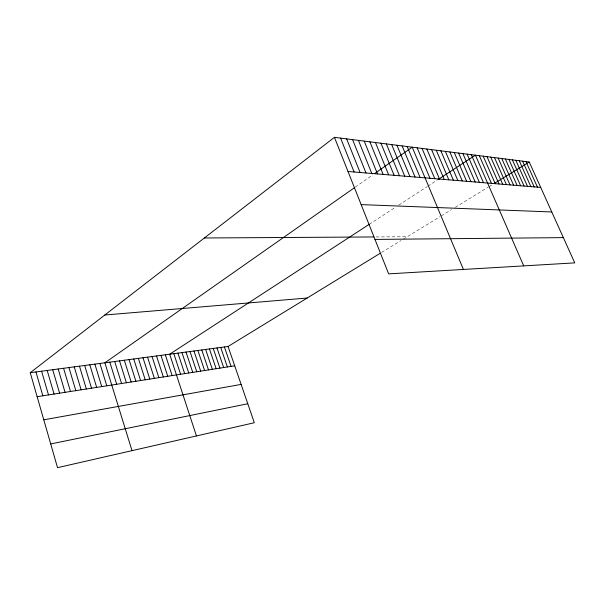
<?xml version="1.0" encoding="UTF-8"?>
<svg xmlns="http://www.w3.org/2000/svg" width="605" height="605" viewBox="0 0 605 605"><rect width="100%" height="100%" fill="white"/><g stroke="black" fill="none" stroke-linecap="round" stroke-linejoin="round"><path stroke-width="0.45" stroke-dasharray="3.02 2.27" d="M355.286 187.134L372.771 174.868M369.231 224.319L395.005 207.545M398.808 205.065L427.183 186.597M427.886 186.143L437.188 180.086M381.566 252.466L401.055 240.525M403.353 239.119L439.918 216.726M441.348 215.841L451.549 209.595M455.255 207.334L488.174 187.172M488.961 186.688L492.145 184.737M376.106 236.941L407.21 236.752"/><path stroke-width="0.91" d="M380.091 253.366L228.062 346.476L254.319 422.729L57.528 467.665L30.25 372.703L334.444 137.335L529.239 162.011L574.75 262.873L388.652 273.868L334.444 137.335M354.575 187.633L104.892 362.803L132.011 450.657M374.994 173.31L412.224 147.189L463.415 269.452M369.231 224.319L169.68 354.22L196.444 435.94M437.914 179.617L475.424 155.198L523.718 265.89M494.527 183.277L529.239 162.011M50.714 443.941L247.785 403.747M43.787 419.817L241.123 384.402M37.139 396.698L234.725 365.813M30.25 372.703L228.062 346.476M104.816 315.008L307.159 298.031M374.971 239.414L563.353 237.621M204.369 237.984L373.777 236.956M361.155 204.603L551.783 211.969M348.004 171.487L540.711 187.437M525.949 161.595L537.467 187.172M522.622 161.172L534.177 186.9M519.249 160.749L530.85 186.62M515.838 160.317L527.484 186.348M512.39 159.879L524.081 186.06M508.896 159.433L520.633 185.773M505.356 158.986L517.139 185.485M501.779 158.533L513.6 185.198M498.149 158.079L510.023 184.896M494.482 157.61L506.4 184.601M490.768 157.141L502.732 184.291M487.002 156.665L499.012 183.988M483.191 156.181L495.245 183.678M479.334 155.689L491.434 183.36M471.303 154.676L483.501 182.702M467.128 154.146L479.379 182.362M462.901 153.609L475.19 182.014M458.605 153.065L470.955 181.666M454.257 152.513L466.652 181.311M449.848 151.953L462.296 180.948M445.378 151.386L457.872 180.577M440.841 150.811L453.387 180.207M436.243 150.229L448.834 179.829M431.577 149.639L444.221 179.451M426.843 149.042L439.533 179.065M422.04 148.429L434.783 178.672M417.17 147.817L429.966 178.271M407.203 146.554L420.104 177.454M402.113 145.911L415.06 177.038M396.94 145.253L409.94 176.615M391.692 144.587L404.737 176.184M386.361 143.914L399.466 175.745M380.953 143.226L394.105 175.299M375.455 142.53L388.66 174.853M369.874 141.82L383.124 174.391M364.202 141.101L377.505 173.93M358.44 140.375L371.795 173.453M352.586 139.634L365.995 172.977M346.635 138.878L360.096 172.486M340.592 138.114L354.099 171.986M224.402 346.96L231.072 366.388M220.712 347.452L227.389 366.963M216.991 347.943L223.676 367.545M213.232 348.442L219.925 368.127M209.443 348.941L216.151 368.717M205.624 349.448L212.34 369.315M201.775 349.962L208.491 369.912M197.888 350.476L204.611 370.525M193.963 350.998L200.694 371.13M190.008 351.52L196.746 371.75M186.015 352.049L192.761 372.37M181.984 352.586L188.745 373.005M177.923 353.123L184.684 373.633M173.824 353.668L180.593 374.276M165.339 354.795L172.13 375.599M160.953 355.377L167.751 376.28M156.529 355.959L163.327 376.976M152.059 356.557L158.865 377.671M147.552 357.154L154.366 378.375M142.992 357.752L149.813 379.085M138.394 358.364L145.223 379.804M133.75 358.984L140.579 380.53M129.054 359.604L135.898 381.263M124.32 360.232L131.164 382.005M119.533 360.867L126.385 382.746M114.7 361.503L121.56 383.502M109.823 362.153L116.682 384.266M99.916 363.469L106.782 385.816M94.879 364.134L101.753 386.603M89.797 364.807L96.671 387.397M84.662 365.488L91.544 388.198M79.474 366.176L86.356 389.007M74.233 366.872L81.115 389.824M68.94 367.575L75.822 390.656M63.585 368.286L70.475 391.488M58.178 368.997L65.068 392.335M52.711 369.723L59.6 393.189M47.182 370.457L54.079 394.052M41.601 371.198L48.491 394.921M35.96 371.946L42.849 395.806"/></g></svg>
